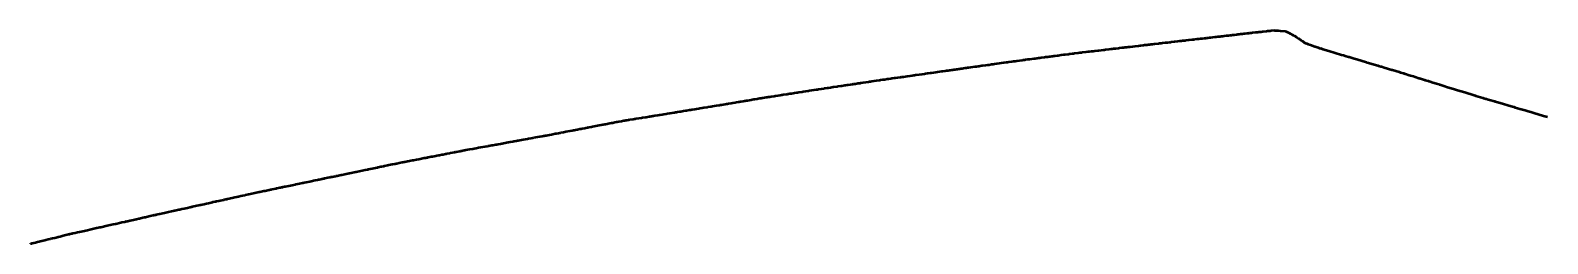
# Model space of a CAD drawing. Header units: metres. Extents: x 599858 to 604770, y 1147743 to 1148052.
# Drawn here: x 599858 to 600482, y 1147943 to 1148031 of the extents above; entities that cross this region are included whole.
import ezdxf

# ---------------------------------------------------------------- set-up
doc = ezdxf.new("R2010")
doc.units = ezdxf.units.M
doc.header["$MEASUREMENT"] = 0
doc.linetypes.add('DGN Style 3', pattern=[126.82203, 90.587164, -36.234866])
doc.layers.add('TF_-_R_TOM_2', color=190, linetype='DGN Style 3', lineweight=53)

msp = doc.modelspace()

# ---------------------------------------------------------------- linework, layer by layer
at = {"layer": 'TF_-_R_TOM_2'}
for points in [[(599858.38, 1147942.74, 30.92), (599858.38, 1147942.75, 30.91), (599858.4, 1147942.75, 30.71), (599858.4, 1147942.75, 30.84), (599858.42, 1147942.76, 30.53), (599858.44, 1147942.76, 30.66), (599858.48, 1147942.77, 30.72), (599858.82, 1147942.85, 30.69), (599859.17, 1147942.94, 30.68), (599860.55, 1147943.28, 30.69), (599861.26, 1147943.46, 30.64), (599861.95, 1147943.63, 30.67), (599862.38, 1147943.73, 30.66), (599864.3, 1147944.21, 30.61), (599864.76, 1147944.32, 30.6), (599864.81, 1147944.33, 30.6), (599865.67, 1147944.55, 30.6), (599866.63, 1147944.78, 30.54), (599866.66, 1147944.79, 30.54), (599866.86, 1147944.84, 30.53), (599867.48, 1147944.99, 30.56), (599868.38, 1147945.22, 30.51), (599868.94, 1147945.36, 30.52), (599869.41, 1147945.47, 30.57), (599869.78, 1147945.56, 30.55), (599869.98, 1147945.61, 30.58), (599870.62, 1147945.77, 30.48), (599871.84, 1147946.07, 30.43), (599872.37, 1147946.2, 30.42), (599874.12, 1147946.64, 30.43), (599874.1761, 1147946.651029, 30.433262), (599874.48, 1147946.72, 30.42), (599874.76, 1147946.78, 30.45), (599875.32, 1147946.91, 30.44), (599875.61, 1147946.97, 30.43), (599875.66, 1147946.98, 30.43), (599875.84, 1147947.02, 30.41), (599876.84, 1147947.25, 30.3), (599877.73, 1147947.45, 30.3), (599878.51, 1147947.62, 30.29), (599880.63, 1147948.1, 30.23), (599881.21, 1147948.23, 30.21), (599881.83, 1147948.37, 30.27), (599881.89, 1147948.38, 30.26), (599882.8, 1147948.59, 30.28), (599882.84, 1147948.59, 30.28), (599885.62, 1147949.22, 30.24), (599885.64, 1147949.22, 30.24), (599885.67, 1147949.23, 30.24), (599886.86, 1147949.49, 30.19), (599887.13, 1147949.56, 30.19), (599887.32, 1147949.6, 30.18), (599887.34, 1147949.6, 30.18), (599889.94, 1147950.19, 30.12), (599889.96, 1147950.19, 30.12), (599892.4, 1147950.74, 30.06), (599892.45, 1147950.75, 30.06), (599892.47, 1147950.76, 30.06), (599893.36, 1147950.95, 30.02), (599893.39, 1147950.96, 30.02), (599893.44, 1147950.97, 30.01), (599895.49, 1147951.43, 29.92), (599895.98, 1147951.54, 29.92), (599897.15, 1147951.8, 29.95), (599897.58, 1147951.9, 29.93), (599897.84, 1147951.96, 29.91), (599898.37, 1147952.08, 29.83), (599899.25, 1147952.28, 29.92), (599899.34, 1147952.3, 29.92), (599900.79, 1147952.62, 29.83), (599901.31, 1147952.74, 29.83), (599901.84, 1147952.86, 29.83), (599902.02, 1147952.9, 29.81), (599903.01, 1147953.12, 29.76), (599903.29, 1147953.18, 29.74), (599904.61, 1147953.48, 29.82), (599905.29, 1147953.63, 29.85), (599905.41, 1147953.66, 29.85), (599905.72, 1147953.73, 29.83), (599907.09, 1147954.04, 29.73), (599907.62, 1147954.16, 29.71), (599908.82, 1147954.42, 29.69), (599909.05, 1147954.48, 29.67), (599909.4, 1147954.56, 29.67), (599909.95, 1147954.68, 29.69), (599910.18, 1147954.73, 29.7), (599910.77, 1147954.86, 29.69), (599911.4, 1147955, 29.6), (599911.55, 1147955.04, 29.66), (599911.56, 1147955.04, 29.656426), (599912.79, 1147955.31, 29.59), (599913.54, 1147955.48, 29.53), (599915.12, 1147955.83, 29.5), (599916.4, 1147956.11, 29.47), (599917.06, 1147956.26, 29.49), (599917.49, 1147956.35, 29.48), (599917.69, 1147956.4, 29.48), (599919.41, 1147956.78, 29.5), (599919.75, 1147956.85, 29.5), (599920.63, 1147957.05, 29.46), (599921.55, 1147957.25, 29.4), (599922.97, 1147957.57, 29.39), (599923.88, 1147957.77, 29.4), (599924.08, 1147957.81, 29.4), (599924.44, 1147957.89, 29.41), (599924.66, 1147957.94, 29.41), (599925.01, 1147958.02, 29.41), (599926.83, 1147958.42, 29.32), (599927.61, 1147958.59, 29.31), (599928.14, 1147958.71, 29.28), (599928.41, 1147958.77, 29.31), (599929.03, 1147958.91, 29.35), (599929.77, 1147959.07, 29.26), (599930.24, 1147959.17, 29.24), (599930.73, 1147959.28, 29.26), (599931.61, 1147959.48, 29.3), (599932.05, 1147959.58, 29.28), (599933.24, 1147959.84, 29.22), (599933.55, 1147959.91, 29.22), (599934.36, 1147960.08, 29.22), (599934.55, 1147960.13, 29.19), (599934.83, 1147960.19, 29.21), (599935.84, 1147960.41, 29.2), (599936.33, 1147960.52, 29.16), (599937.84, 1147960.86, 29.1), (599937.87, 1147960.86, 29.09), (599937.98, 1147960.89, 29.09), (599938.71, 1147961.05, 29.11), (599938.93, 1147961.1, 29.12), (599939.12, 1147961.14, 29.12), (599939.38, 1147961.2, 29.1), (599941.35, 1147961.63, 28.99), (599942.35, 1147961.85, 29.01), (599943.19, 1147962.04, 29.07), (599943.7, 1147962.15, 28.98), (599943.77, 1147962.17, 28.98), (599943.89, 1147962.2, 28.98), (599944.92, 1147962.42, 29.04), (599946.49, 1147962.77, 29.02), (599946.69, 1147962.81, 29.01), (599946.78, 1147962.83, 29.01), (599947.94, 1147963.09, 28.98), (599947.98, 1147963.1, 28.98), (599948.06, 1147963.12, 28.98), (599948.18, 1147963.14, 28.97), (599950.599915, 1147963.683181, 28.976392), (599950.63, 1147963.69, 28.98), (599952.35, 1147964.04, 28.99), (599952.6, 1147964.1, 28.99), (599953.15, 1147964.21, 28.94), (599954.26, 1147964.44, 28.92), (599954.83, 1147964.56, 28.9), (599956.43, 1147964.9, 28.84), (599956.73, 1147964.96, 28.82), (599956.86, 1147964.99, 28.84), (599957.35, 1147965.09, 28.77), (599957.57, 1147965.14, 28.76), (599957.64, 1147965.15, 28.76), (599957.76, 1147965.18, 28.75), (599958.56, 1147965.34, 28.83), (599959.42, 1147965.52, 28.75), (599959.67, 1147965.57, 28.74), (599960.92, 1147965.83, 28.77), (599961.2, 1147965.89, 28.77), (599961.49, 1147965.95, 28.8), (599962.01, 1147966.06, 28.79), (599962.21, 1147966.1, 28.77), (599962.83, 1147966.23, 28.72), (599963.01, 1147966.27, 28.7), (599963.12, 1147966.29, 28.7), (599964.6, 1147966.6, 28.7), (599965.22, 1147966.73, 28.71), (599965.95, 1147966.88, 28.69), (599967.15, 1147967.13, 28.64), (599967.2, 1147967.15, 28.63), (599967.25, 1147967.16, 28.63), (599967.42, 1147967.19, 28.64), (599968.29, 1147967.37, 28.62), (599968.98, 1147967.52, 28.65), (599970.24, 1147967.78, 28.63), (599970.43, 1147967.82, 28.63), (599970.49, 1147967.83, 28.61), (599970.85, 1147967.91, 28.63), (599971.63, 1147968.07, 28.53), (599973.26, 1147968.41, 28.55), (599974.29, 1147968.62, 28.53), (599974.73, 1147968.72, 28.51), (599975.43, 1147968.86, 28.54), (599976.31, 1147969.05, 28.53), (599976.46, 1147969.08, 28.53), (599976.61, 1147969.11, 28.51), (599977.05, 1147969.2, 28.49), (599977.69, 1147969.33, 28.42), (599978.2, 1147969.44, 28.44), (599978.59, 1147969.52, 28.4), (599979.03, 1147969.61, 28.37), (599979.3, 1147969.67, 28.44), (599980.66, 1147969.95, 28.42), (599981.58, 1147970.15, 28.43), (599981.85, 1147970.2, 28.41), (599982.01, 1147970.23, 28.42), (599982.13, 1147970.26, 28.41), (599982.32, 1147970.3, 28.41), (599983.68, 1147970.58, 28.36), (599983.91, 1147970.63, 28.37), (599983.94, 1147970.64, 28.37), (599984.375358, 1147970.733483, 28.381884), (599986.07, 1147971.08, 28.43), (599986.29, 1147971.13, 28.44), (599986.32, 1147971.13, 28.44), (599986.37, 1147971.14, 28.44), (599987.63, 1147971.4, 28.33), (599989.37, 1147971.76, 28.37), (599989.44, 1147971.78, 28.37), (599989.56, 1147971.8, 28.37), (599992.04, 1147972.32, 28.29), (599992.1, 1147972.33, 28.29), (599992.17, 1147972.34, 28.29), (599993.46, 1147972.61, 28.31), (599994.67, 1147972.86, 28.3), (599994.68, 1147972.86, 28.3), (599994.71, 1147972.87, 28.3), (599994.73, 1147972.87, 28.3), (599995.9, 1147973.12, 28.26), (599997.04, 1147973.35, 28.21), (599997.29, 1147973.4, 28.21), (599998.04, 1147973.56, 28.23), (599998.83, 1147973.72, 28.21), (600000.22, 1147974.01, 28.18), (600001, 1147974.17, 28.16), (600001.23, 1147974.22, 28.17), (600002.37, 1147974.45, 28.15), (600002.72, 1147974.53, 28.16), (600002.75, 1147974.53, 28.16), (600003.55, 1147974.7, 28.15), (600003.58, 1147974.7, 28.14), (600003.87, 1147974.76, 28.14), (600005.06, 1147975.01, 28.18), (600005.21, 1147975.04, 28.18), (600005.46, 1147975.09, 28.18), (600005.56, 1147975.11, 28.17), (600005.66, 1147975.14, 28.18), (600007.05, 1147975.42, 28.11), (600007.25, 1147975.46, 28.07), (600008.25, 1147975.67, 28.11), (600008.31, 1147975.68, 28.11), (600008.6, 1147975.74, 28.13), (600008.74, 1147975.77, 28.14), (600008.8, 1147975.79, 28.13), (600008.9, 1147975.81, 28.14), (600009.89, 1147976.01, 28.09), (600011.08, 1147976.26, 28.08), (600011.39, 1147976.32, 28.1), (600011.427942, 1147976.328414, 28.095983), (600011.94, 1147976.43, 28.09), (600012.26, 1147976.49, 28.07), (600013.37, 1147976.7, 28.02), (600013.52, 1147976.73, 28.01), (600015.4, 1147977.1, 27.99), (600015.59, 1147977.13, 27.99), (600015.8, 1147977.17, 27.98), (600017.06, 1147977.42, 27.97), (600017.98, 1147977.59, 27.92), (600019.07, 1147977.8, 27.92), (600020.22, 1147978.03, 27.91), (600020.85, 1147978.15, 27.94), (600021.33, 1147978.24, 27.93), (600021.53, 1147978.28, 27.9), (600021.84, 1147978.34, 27.92), (600022.56, 1147978.48, 27.94), (600023.09, 1147978.58, 27.94), (600023.23, 1147978.61, 27.92), (600023.64, 1147978.69, 27.92), (600024.94, 1147978.94, 27.92), (600025.33, 1147979.01, 27.91), (600026.17, 1147979.17, 27.91), (600026.53, 1147979.24, 27.85), (600027.38, 1147979.41, 27.87), (600027.92, 1147979.51, 27.81), (600028.93, 1147979.71, 27.85), (600029.06, 1147979.73, 27.84), (600029.16, 1147979.75, 27.84), (600029.49, 1147979.81, 27.82), (600030.73, 1147980.05, 27.84), (600030.9, 1147980.09, 27.85), (600031.01, 1147980.11, 27.85), (600032.81, 1147980.45, 27.81), (600033.01, 1147980.49, 27.8), (600033.25, 1147980.54, 27.79), (600034.81, 1147980.84, 27.82), (600034.94, 1147980.87, 27.82), (600035.23, 1147980.92, 27.83), (600035.3, 1147980.93, 27.83), (600035.66, 1147981.01, 27.82), (600036.02, 1147981.07, 27.81), (600036.66, 1147981.2, 27.78), (600036.882087, 1147981.235992, 27.790709), (600036.91, 1147981.25, 27.79), (600037.35, 1147981.33, 27.79), (600038.95, 1147981.62, 27.66), (600039.96, 1147981.8, 27.75), (600040, 1147981.81, 27.74), (600040.15, 1147981.84, 27.74), (600040.73, 1147981.94, 27.73), (600041.51, 1147982.08, 27.67), (600042.55, 1147982.27, 27.67), (600046.14, 1147982.93, 27.62), (600046.39, 1147982.97, 27.6), (600046.61, 1147983.01, 27.61), (600046.78, 1147983.04, 27.6), (600047.33, 1147983.14, 27.62), (600047.96, 1147983.26, 27.57), (600048.02, 1147983.27, 27.57), (600048.42, 1147983.34, 27.58), (600049.67, 1147983.57, 27.6), (600049.89, 1147983.61, 27.61), (600050.05, 1147983.64, 27.6), (600050.51, 1147983.72, 27.61), (600051.55, 1147983.91, 27.54), (600052.16, 1147984.02, 27.54), (600052.38, 1147984.06, 27.54), (600052.73, 1147984.13, 27.55), (600053.51, 1147984.27, 27.55), (600053.98, 1147984.36, 27.55), (600054.65, 1147984.48, 27.54), (600054.8, 1147984.51, 27.54), (600055.56, 1147984.64, 27.53), (600056.53, 1147984.82, 27.45), (600056.67, 1147984.85, 27.43), (600056.94, 1147984.9, 27.45), (600057.27, 1147984.96, 27.53), (600058.05, 1147985.1, 27.52), (600058.39, 1147985.16, 27.48), (600058.51, 1147985.18, 27.48), (600058.76, 1147985.23, 27.49), (600060.16, 1147985.48, 27.46), (600060.82, 1147985.6, 27.46), (600061.75, 1147985.77, 27.49), (600061.83, 1147985.79, 27.48), (600062.58, 1147985.92, 27.42), (600062.65, 1147985.94, 27.42), (600063.03, 1147986.01, 27.43), (600064.17, 1147986.21, 27.48), (600064.96, 1147986.36, 27.43), (600065.14, 1147986.39, 27.45), (600065.21, 1147986.4, 27.45), (600067.63, 1147986.84, 27.37), (600067.76, 1147986.87, 27.37), (600067.83, 1147986.88, 27.36), (600068.59, 1147987.02, 27.31), (600069.150414, 1147987.124952, 27.290285), (600069.31, 1147987.15, 27.28), (600069.51, 1147987.19, 27.26), (600069.72, 1147987.23, 27.27), (600070.32, 1147987.34, 27.39), (600071.7, 1147987.61, 27.38), (600072.43, 1147987.74, 27.33), (600073.03, 1147987.86, 27.26), (600073.05, 1147987.86, 27.26), (600073.08, 1147987.87, 27.26), (600074.04, 1147988.05, 27.35), (600074.5, 1147988.14, 27.33), (600075.34, 1147988.3, 27.3), (600076.07, 1147988.44, 27.28), (600076.21, 1147988.46, 27.28), (600077.36, 1147988.68, 27.32), (600077.91, 1147988.79, 27.33), (600078.44, 1147988.89, 27.31), (600080.1, 1147989.2, 27.31), (600080.95, 1147989.37, 27.25), (600081.5, 1147989.47, 27.3), (600081.84, 1147989.54, 27.18), (600081.85, 1147989.54, 27.18), (600082.36, 1147989.63, 27.3), (600083.03, 1147989.76, 27.18), (600083.17, 1147989.79, 27.18), (600084.13, 1147989.97, 27.25), (600084.67, 1147990.08, 27.25), (600085.11, 1147990.16, 27.24), (600086.19, 1147990.36, 27.24), (600086.61, 1147990.44, 27.21), (600087.43, 1147990.6, 27.22), (600087.62, 1147990.64, 27.21), (600087.94, 1147990.7, 27.22), (600088.88, 1147990.88, 27.24), (600089.22, 1147990.94, 27.23), (600089.31, 1147990.96, 27.23), (600089.97, 1147991.08, 27.18), (600090.64, 1147991.21, 27.18), (600092, 1147991.47, 27.17), (600092.85, 1147991.63, 27.17), (600093.58, 1147991.77, 27.12), (600093.69, 1147991.79, 27.12), (600094.36, 1147991.92, 27.15), (600094.62, 1147991.97, 27.15), (600095.38, 1147992.11, 27.1), (600095.77, 1147992.19, 27.1), (600097.07, 1147992.43, 27.13), (600097.62, 1147992.54, 27.13), (600098.55, 1147992.72, 27.16), (600099.24, 1147992.85, 27.16), (600099.47, 1147992.89, 27.17), (600100.13, 1147993.02, 27.14), (600101.19, 1147993.22, 27.13), (600101.66, 1147993.31, 27.12), (600102.144397, 1147993.395525, 27.117522), (600102.56, 1147993.47, 27.12), (600103.05, 1147993.55, 27.13), (600103.48, 1147993.62, 27.15), (600104.06, 1147993.71, 27.12), (600104.25, 1147993.74, 27.1), (600104.59, 1147993.8, 27.08), (600104.69, 1147993.81, 27.1), (600106.05, 1147994.03, 27.13), (600106.58, 1147994.12, 27.08), (600106.88, 1147994.17, 27.08), (600107.16, 1147994.21, 27.11), (600108.36, 1147994.41, 27.11), (600108.42, 1147994.42, 27.1), (600109.44, 1147994.58, 27.12), (600109.61, 1147994.61, 27.12), (600109.64, 1147994.62, 27.12), (600109.89, 1147994.66, 27.12), (600110.04, 1147994.68, 27.12), (600111.05, 1147994.85, 27.13), (600111.11, 1147994.85, 27.13), (600111.33, 1147994.89, 27.13), (600112.6, 1147995.1, 27.09), (600112.82, 1147995.13, 27.07), (600113.15, 1147995.19, 27.05), (600113.65, 1147995.27, 27.04), (600114.07, 1147995.34, 27.04), (600114.45, 1147995.4, 27.03), (600114.92, 1147995.47, 27.01), (600116.03, 1147995.65, 27), (600116.06, 1147995.66, 27.01), (600116.07, 1147995.66, 27.01), (600116.21, 1147995.68, 27.01), (600116.81, 1147995.78, 27), (600117.17, 1147995.84, 27.02), (600117.9, 1147995.96, 26.97), (600118.61, 1147996.07, 26.96), (600119.76, 1147996.26, 27), (600119.82, 1147996.27, 27), (600120.09, 1147996.31, 27.01), (600121.04, 1147996.47, 26.98), (600121.11, 1147996.48, 26.98), (600121.19, 1147996.49, 26.97), (600122.04, 1147996.63, 27), (600123.02, 1147996.79, 26.95), (600123.23, 1147996.82, 26.99), (600123.52, 1147996.87, 26.96), (600123.86, 1147996.92, 26.9), (600124.2, 1147996.98, 26.9), (600125.16, 1147997.13, 26.86), (600125.32, 1147997.16, 26.86), (600125.6, 1147997.2, 26.86), (600126.66, 1147997.38, 26.86), (600126.86, 1147997.41, 26.87), (600127.62, 1147997.53, 26.88), (600127.92, 1147997.58, 26.87), (600129.13, 1147997.78, 26.87), (600129.24, 1147997.8, 26.86), (600129.37, 1147997.82, 26.86), (600129.81, 1147997.89, 26.88), (600129.98, 1147997.91, 26.89), (600130.44, 1147997.99, 26.89), (600131.42, 1147998.15, 26.88), (600132.07, 1147998.25, 26.87), (600133.07, 1147998.42, 26.84), (600133.49, 1147998.48, 26.83), (600134.32, 1147998.62, 26.8), (600135.08, 1147998.74, 26.78), (600136.55, 1147998.98, 26.76), (600136.72, 1147999.01, 26.75), (600137.841644, 1147999.188846, 26.725136), (600137.9, 1147999.2, 26.72), (600138.05, 1147999.23, 26.72), (600138.61, 1147999.32, 26.72), (600140.28, 1147999.6, 26.72), (600141.51, 1147999.81, 26.74), (600141.78, 1147999.85, 26.71), (600142.36, 1147999.95, 26.72), (600143.01, 1148000.06, 26.76), (600143.82, 1148000.19, 26.78), (600144.34, 1148000.28, 26.77), (600144.75, 1148000.35, 26.74), (600145.21, 1148000.43, 26.74), (600146.27, 1148000.6, 26.73), (600146.92, 1148000.71, 26.7), (600148.06, 1148000.9, 26.69), (600148.28, 1148000.94, 26.69), (600148.49, 1148000.98, 26.7), (600149.24, 1148001.1, 26.72), (600149.76, 1148001.19, 26.71), (600149.91, 1148001.21, 26.7), (600150.07, 1148001.24, 26.71), (600150.45, 1148001.31, 26.67), (600151.29, 1148001.45, 26.66), (600151.82, 1148001.54, 26.71), (600152, 1148001.57, 26.7), (600152.43, 1148001.64, 26.69), (600152.86, 1148001.71, 26.66), (600152.95, 1148001.73, 26.66), (600154.48, 1148001.98, 26.63), (600154.99, 1148002.07, 26.62), (600155.62, 1148002.17, 26.61), (600156.01, 1148002.24, 26.63), (600157.04, 1148002.41, 26.62), (600157.34, 1148002.46, 26.61), (600158.11, 1148002.59, 26.63), (600158.81, 1148002.71, 26.64), (600158.92, 1148002.73, 26.61), (600159.23, 1148002.78, 26.62), (600159.26, 1148002.78, 26.62), (600160.610771, 1148003.011711, 26.630331), (600160.86, 1148003.05, 26.63), (600161.07, 1148003.08, 26.62), (600161.52, 1148003.15, 26.62), (600162.13, 1148003.24, 26.61), (600162.68, 1148003.33, 26.56), (600162.88, 1148003.36, 26.58), (600163.98, 1148003.53, 26.62), (600164.33, 1148003.58, 26.61), (600164.66, 1148003.64, 26.59), (600165.58, 1148003.78, 26.54), (600166.47, 1148003.92, 26.55), (600167.02, 1148004, 26.55), (600167.18, 1148004.02, 26.56), (600167.59, 1148004.09, 26.51), (600167.83, 1148004.13, 26.51), (600169.01, 1148004.31, 26.51), (600169.28, 1148004.35, 26.5), (600169.52, 1148004.39, 26.53), (600169.81, 1148004.43, 26.54), (600170.4, 1148004.52, 26.49), (600171.08, 1148004.63, 26.47), (600171.79, 1148004.74, 26.48), (600172.27, 1148004.81, 26.42), (600173.21, 1148004.96, 26.47), (600173.5, 1148005, 26.46), (600173.61, 1148005.02, 26.48), (600174.06, 1148005.09, 26.43), (600175.4, 1148005.29, 26.51), (600175.91, 1148005.37, 26.51), (600175.96, 1148005.38, 26.5), (600177.97, 1148005.69, 26.45), (600178.04, 1148005.7, 26.45), (600178.14, 1148005.72, 26.45), (600178.22, 1148005.73, 26.46), (600178.31, 1148005.74, 26.46), (600179.43, 1148005.92, 26.47), (600181.31, 1148006.21, 26.43), (600181.56, 1148006.25, 26.42), (600181.73, 1148006.27, 26.43), (600182.24, 1148006.35, 26.43), (600183.46, 1148006.54, 26.45), (600184.384765, 1148006.684729, 26.461791), (600184.49, 1148006.7, 26.46), (600184.88, 1148006.75, 26.45), (600185.88, 1148006.9, 26.45), (600186.3, 1148006.96, 26.45), (600187.16, 1148007.09, 26.45), (600188.16, 1148007.24, 26.43), (600188.53, 1148007.3, 26.43), (600189.69, 1148007.47, 26.39), (600189.99, 1148007.51, 26.39), (600190.05, 1148007.52, 26.39), (600191.29, 1148007.7, 26.39), (600191.42, 1148007.72, 26.39), (600191.76, 1148007.77, 26.38), (600192.95, 1148007.95, 26.32), (600193.1, 1148007.97, 26.33), (600193.28, 1148008, 26.35), (600193.93, 1148008.09, 26.35), (600194.33, 1148008.15, 26.34), (600196.31, 1148008.45, 26.31), (600196.59, 1148008.49, 26.31), (600197.39, 1148008.61, 26.33), (600197.91, 1148008.68, 26.32), (600198.38, 1148008.75, 26.31), (600198.44, 1148008.76, 26.31), (600198.67, 1148008.8, 26.32), (600199.23, 1148008.88, 26.33), (600199.26, 1148008.88, 26.33), (600199.56, 1148008.93, 26.31), (600200.49, 1148009.07, 26.32), (600200.52, 1148009.07, 26.32), (600202.67, 1148009.39, 26.24), (600203.12, 1148009.46, 26.25), (600203.36, 1148009.49, 26.31), (600203.57, 1148009.52, 26.31), (600204.03, 1148009.59, 26.32), (600205.02, 1148009.74, 26.28), (600206.06, 1148009.89, 26.3), (600207.09, 1148010.05, 26.28), (600207.45, 1148010.1, 26.24), (600207.7, 1148010.14, 26.23), (600208.63, 1148010.27, 26.25), (600209.24, 1148010.36, 26.24), (600209.42, 1148010.39, 26.25), (600210.45, 1148010.54, 26.22), (600210.88, 1148010.61, 26.22), (600211.1, 1148010.64, 26.21), (600211.91, 1148010.76, 26.18), (600211.92, 1148010.76, 26.17), (600211.93, 1148010.76, 26.18), (600212.249725, 1148010.806369, 26.191487), (600212.57, 1148010.85, 26.21), (600213.33, 1148010.96, 26.2), (600213.84, 1148011.03, 26.2), (600214.78, 1148011.17, 26.19), (600216, 1148011.34, 26.18), (600216.22, 1148011.37, 26.17), (600216.33, 1148011.39, 26.18), (600217.09, 1148011.49, 26.18), (600218.55, 1148011.7, 26.09), (600218.56, 1148011.7, 26.09), (600218.67, 1148011.72, 26.09), (600219.83, 1148011.88, 26.15), (600220.65, 1148012, 26.12), (600221.29, 1148012.09, 26.11), (600221.39, 1148012.1, 26.11), (600221.65, 1148012.14, 26.13), (600222.09, 1148012.2, 26.15), (600222.29, 1148012.23, 26.12), (600223.54, 1148012.4, 26.02), (600224.73, 1148012.57, 26), (600225.78, 1148012.72, 26.09), (600226.13, 1148012.77, 26.07), (600226.92, 1148012.88, 26.09), (600227.24, 1148012.92, 26.1), (600228.25, 1148013.07, 26.04), (600228.6, 1148013.12, 26.05), (600229.59, 1148013.26, 26.07), (600229.62, 1148013.26, 26.07), (600230.32, 1148013.36, 26.06), (600231.02, 1148013.46, 26.08), (600231.25, 1148013.49, 26.08), (600232.04, 1148013.6, 26.06), (600232.79, 1148013.71, 26.05), (600233.24, 1148013.77, 26.06), (600234.27, 1148013.92, 26.07), (600234.76, 1148013.99, 26.03), (600235.06, 1148014.03, 26.05), (600235.41, 1148014.08, 26.05), (600236.05, 1148014.17, 26.05), (600236.26, 1148014.2, 26.05), (600236.91, 1148014.29, 26.02), (600237.37, 1148014.35, 26), (600237.75, 1148014.41, 26.01), (600238.38, 1148014.5, 26.01), (600238.83, 1148014.56, 26.01), (600239.11082, 1148014.597432, 26.023453), (600239.26, 1148014.62, 26.03), (600239.76, 1148014.69, 26.03), (600240.3, 1148014.77, 26.02), (600240.69, 1148014.82, 26.03), (600241.25, 1148014.9, 26.02), (600241.69, 1148014.96, 26.01), (600242.48, 1148015.07, 26), (600242.96, 1148015.14, 25.99), (600243.39, 1148015.2, 26.01), (600243.94, 1148015.27, 26.01), (600244.77, 1148015.39, 26.01), (600246.48, 1148015.63, 25.94), (600246.96, 1148015.69, 25.94), (600247.03, 1148015.7, 25.94), (600247.78, 1148015.81, 25.91), (600248.01, 1148015.84, 25.89), (600248.13, 1148015.86, 25.9), (600248.24, 1148015.87, 25.91), (600248.58, 1148015.92, 25.91), (600249.29, 1148016.02, 25.93), (600249.37, 1148016.03, 25.93), (600249.44, 1148016.04, 25.93), (600249.56, 1148016.05, 25.93), (600250.89, 1148016.24, 25.92), (600251.74, 1148016.36, 25.91), (600252.07, 1148016.4, 25.89), (600252.25, 1148016.43, 25.92), (600253.25, 1148016.57, 25.96), (600253.43, 1148016.59, 25.88), (600253.99, 1148016.67, 25.91), (600254.54, 1148016.75, 25.84), (600254.57, 1148016.75, 25.84), (600254.62, 1148016.76, 25.84), (600255.37, 1148016.86, 25.87), (600255.52, 1148016.88, 25.87), (600258.25, 1148017.26, 25.82), (600258.33, 1148017.27, 25.82), (600258.34, 1148017.28, 25.82), (600258.38, 1148017.28, 25.82), (600258.41, 1148017.29, 25.82), (600259.38, 1148017.42, 25.88), (600259.81, 1148017.48, 25.89), (600260.3, 1148017.55, 25.88), (600261.54, 1148017.72, 25.82), (600261.56, 1148017.72, 25.83), (600262.34, 1148017.83, 25.9), (600262.57, 1148017.86, 25.88), (600262.99, 1148017.92, 25.86), (600263.62, 1148018.01, 25.88), (600264.76, 1148018.17, 25.87), (600265.97, 1148018.34, 25.88), (600266.060656, 1148018.35496, 25.87767), (600267.04, 1148018.48, 25.85), (600267.22, 1148018.5, 25.87), (600268.21, 1148018.63, 25.85), (600268.36, 1148018.65, 25.88), (600268.64, 1148018.69, 25.82), (600268.85, 1148018.72, 25.81), (600268.99, 1148018.73, 25.79), (600270.71, 1148018.96, 25.77), (600271.17, 1148019.02, 25.78), (600271.91, 1148019.12, 25.85), (600272.05, 1148019.14, 25.88), (600272.59, 1148019.21, 25.81), (600272.87, 1148019.24, 25.83), (600273.12, 1148019.28, 25.81), (600273.16, 1148019.28, 25.81), (600273.68, 1148019.35, 25.89), (600275.08, 1148019.53, 25.89), (600275.48, 1148019.59, 25.89), (600276.45, 1148019.71, 25.84), (600276.98, 1148019.78, 25.87), (600277.26, 1148019.82, 25.87), (600277.39, 1148019.84, 25.87), (600278.07, 1148019.93, 25.85), (600278.43, 1148019.97, 25.85), (600278.82, 1148020.02, 25.83), (600279.4, 1148020.1, 25.84), (600280.42, 1148020.23, 25.85), (600280.64, 1148020.26, 25.86), (600281.84, 1148020.42, 25.86), (600282.03, 1148020.44, 25.85), (600283.03, 1148020.58, 25.83), (600283.27, 1148020.61, 25.84), (600283.53, 1148020.64, 25.84), (600284.82, 1148020.81, 25.88), (600285.15, 1148020.85, 25.87), (600285.37, 1148020.88, 25.86), (600285.62, 1148020.92, 25.82), (600286.48, 1148021.03, 25.85), (600286.6, 1148021.04, 25.85), (600286.84, 1148021.07, 25.83), (600286.87, 1148021.08, 25.83), (600287.408141, 1148021.153214, 25.839954), (600287.47, 1148021.16, 25.84), (600288.79, 1148021.31, 25.8), (600289.57, 1148021.4, 25.79), (600290.28, 1148021.49, 25.84), (600290.46, 1148021.51, 25.83), (600290.59, 1148021.52, 25.82), (600292.11, 1148021.7, 25.78), (600292.9, 1148021.8, 25.76), (600293.03, 1148021.81, 25.77), (600293.45, 1148021.86, 25.8), (600294.27, 1148021.96, 25.84), (600294.98, 1148022.04, 25.79), (600295.7, 1148022.13, 25.79), (600295.81, 1148022.14, 25.78), (600296.97, 1148022.28, 25.76), (600297.1, 1148022.29, 25.76), (600297.37, 1148022.32, 25.76), (600299.37, 1148022.56, 25.83), (600299.62, 1148022.59, 25.83), (600300.04, 1148022.64, 25.84), (600301.6, 1148022.82, 25.82), (600301.63, 1148022.83, 25.83), (600302.38, 1148022.91, 25.87), (600302.59, 1148022.94, 25.86), (600302.79, 1148022.96, 25.86), (600303.35, 1148023.03, 25.83), (600303.71, 1148023.07, 25.83), (600304.3, 1148023.14, 25.84), (600305.42, 1148023.27, 25.83), (600305.81, 1148023.32, 25.74), (600305.98, 1148023.34, 25.72), (600306, 1148023.34, 25.73), (600306.99, 1148023.46, 25.82), (600307.65, 1148023.53, 25.84), (600308.02, 1148023.58, 25.83), (600308.9, 1148023.68, 25.75), (600309.46, 1148023.75, 25.71), (600310.17, 1148023.83, 25.8), (600311.25, 1148023.96, 25.81), (600312.27, 1148024.08, 25.78), (600313.48, 1148024.22, 25.78), (600313.65, 1148024.24, 25.81), (600314.34, 1148024.32, 25.73), (600314.46, 1148024.34, 25.72), (600314.5, 1148024.34, 25.72), (600314.59, 1148024.35, 25.71), (600315.55, 1148024.47, 25.77), (600315.7, 1148024.48, 25.75), (600316.15, 1148024.54, 25.76), (600316.516408, 1148024.575143, 25.765118), (600316.59, 1148024.59, 25.77), (600317.16, 1148024.65, 25.73), (600317.48, 1148024.69, 25.77), (600318.12, 1148024.76, 25.72), (600318.35, 1148024.79, 25.75), (600318.47, 1148024.8, 25.71), (600318.6, 1148024.82, 25.71), (600318.85, 1148024.85, 25.71), (600319.43, 1148024.91, 25.78), (600320.1, 1148024.99, 25.75), (600320.34, 1148025.01, 25.76), (600321.72, 1148025.17, 25.76), (600322.04, 1148025.21, 25.74), (600322.16, 1148025.22, 25.74), (600322.55, 1148025.27, 25.74), (600322.94, 1148025.31, 25.75), (600323.55, 1148025.38, 25.72), (600324.54, 1148025.49, 25.71), (600325.54, 1148025.61, 25.72), (600325.66, 1148025.62, 25.71), (600326.5, 1148025.71, 25.78), (600326.72, 1148025.74, 25.79), (600327, 1148025.77, 25.8), (600327.21, 1148025.8, 25.8), (600328.29, 1148025.92, 25.77), (600328.34, 1148025.92, 25.77), (600328.47, 1148025.94, 25.77), (600328.6, 1148025.95, 25.77), (600329.81, 1148026.09, 25.77), (600330.59, 1148026.18, 25.81), (600330.86, 1148026.21, 25.81), (600331.27, 1148026.26, 25.78), (600331.72, 1148026.31, 25.76), (600332.16, 1148026.36, 25.77), (600332.58, 1148026.41, 25.8), (600332.75, 1148026.43, 25.8), (600332.81, 1148026.43, 25.8), (600333.1, 1148026.47, 25.81), (600334.16, 1148026.59, 25.8), (600334.5, 1148026.62, 25.8), (600335.57, 1148026.75, 25.81), (600336.35, 1148026.84, 25.83), (600336.68, 1148026.87, 25.72), (600336.72, 1148026.88, 25.72), (600337.77, 1148027, 25.78), (600338.39, 1148027.07, 25.73), (600339.09, 1148027.15, 25.68), (600339.19, 1148027.16, 25.7), (600339.92, 1148027.24, 25.78), (600340.8, 1148027.34, 25.79), (600340.89, 1148027.35, 25.79), (600341.04, 1148027.37, 25.76), (600341.24, 1148027.39, 25.77), (600341.52, 1148027.42, 25.79), (600342.13, 1148027.49, 25.79), (600342.86, 1148027.58, 25.76), (600343.23, 1148027.62, 25.75), (600343.35, 1148027.63, 25.74), (600344.14, 1148027.72, 25.75), (600345.17, 1148027.84, 25.76), (600345.358943, 1148027.857466, 25.749249), (600345.55, 1148027.88, 25.74), (600346.24, 1148027.96, 25.75), (600346.75, 1148028.02, 25.73), (600347.22, 1148028.08, 25.8), (600347.54, 1148028.12, 25.79), (600348.33, 1148028.21, 25.82), (600348.9, 1148028.28, 25.78), (600349.75, 1148028.38, 25.77), (600350.56, 1148028.48, 25.75), (600351.29, 1148028.56, 25.73), (600351.87, 1148028.63, 25.82), (600352.12, 1148028.66, 25.83), (600352.48, 1148028.7, 25.82), (600353.06, 1148028.77, 25.73), (600353.85, 1148028.86, 25.83), (600354.09, 1148028.89, 25.84), (600354.18, 1148028.9, 25.84), (600354.28, 1148028.92, 25.85), (600355.03, 1148029, 25.83), (600355.57, 1148029.07, 25.82), (600356.43, 1148029.17, 25.73), (600356.94, 1148029.23, 25.76), (600357.42, 1148029.29, 25.77), (600357.525482, 1148029.297608, 25.77486), (600358.3, 1148029.38, 25.79), (600358.49, 1148029.4, 25.82), (600358.9, 1148029.45, 25.82), (600359.26, 1148029.49, 25.81), (600360.02, 1148029.57, 25.82), (600360.48, 1148029.62, 25.84), (600361.75, 1148029.76, 25.9), (600361.92, 1148029.78, 25.89), (600362.11, 1148029.8, 25.88), (600362.61, 1148029.85, 25.82), (600363.14, 1148029.91, 25.86), (600363.19, 1148029.92, 25.86), (600363.97, 1148030, 25.74), (600364.6, 1148030.07, 25.78), (600364.92, 1148030.11, 25.76), (600366.22, 1148030.25, 25.76), (600366.59, 1148030.29, 25.77), (600367.59, 1148030.4, 25.82), (600367.79, 1148030.42, 25.82), (600367.94, 1148030.44, 25.83), (600368.24, 1148030.47, 25.84), (600369.235253, 1148030.575679, 25.822764), (600369.3, 1148030.58, 25.82), (600369.63, 1148030.55, 25.79), (600370.01, 1148030.52, 25.77), (600370.19, 1148030.5, 25.74), (600370.34, 1148030.49, 25.73), (600370.67, 1148030.46, 25.75), (600371.07, 1148030.43, 25.71), (600371.78, 1148030.37, 25.66), (600371.86, 1148030.37, 25.63), (600374.054001, 1148030.194873, 25.431458), (600374.19, 1148030.12, 25.38), (600374.24, 1148030.1, 25.37), (600374.35, 1148030.04, 25.3), (600374.87, 1148029.78, 25.03), (600374.98, 1148029.72, 25.01), (600375.11, 1148029.66, 25.02), (600375.46, 1148029.49, 24.93), (600375.56, 1148029.43, 24.92), (600375.72, 1148029.35, 24.87), (600375.9, 1148029.26, 24.85), (600375.97, 1148029.23, 24.8), (600376.57, 1148028.93, 25.02), (600376.65, 1148028.89, 25.02), (600377.17, 1148028.63, 25.12), (600377.39, 1148028.52, 25.23), (600377.792656, 1148028.315585, 25.325205), (600377.81, 1148028.31, 25.33), (600378.19, 1148028.05, 25.34), (600378.45, 1148027.87, 25.28), (600378.59, 1148027.77, 25.28), (600379.34, 1148027.26, 25.34), (600380.11, 1148026.73, 25.31), (600380.38, 1148026.54, 25.29), (600380.41, 1148026.53, 25.29), (600380.5, 1148026.46, 25.28), (600380.97, 1148026.14, 25.28), (600381.320108, 1148025.904226, 25.26507)], [(600381.32, 1148025.9, 25.265242), (600381.76, 1148025.6, 25.25), (600382.03, 1148025.42, 25.26), (600382.18728, 1148025.309474, 25.27405), (600382.76, 1148025.11, 25.31), (600383.28, 1148024.93, 25.31), (600384.35, 1148024.55, 25.26), (600386.14, 1148023.92, 25.21), (600386.17, 1148023.91, 25.21), (600387.48, 1148023.45, 24.97), (600388.030742, 1148023.256837, 24.9506), (600388.38, 1148023.16, 24.94), (600389.37, 1148022.86, 24.81), (600391.84, 1148022.12, 24.62), (600397.08, 1148020.54, 24.4), (600397.85, 1148020.31, 24.33), (600399.02, 1148019.96, 24.28), (600399.94, 1148019.68, 24.27), (600400.2, 1148019.6, 24.26), (600402.3, 1148018.97, 24), (600403.4, 1148018.64, 23.94), (600407.31, 1148017.47, 23.65), (600407.51, 1148017.41, 23.63), (600407.6, 1148017.38, 23.63), (600411.93, 1148016.08, 23.41), (600412.24, 1148015.99, 23.4), (600413.15, 1148015.71, 23.36), (600413.45, 1148015.62, 23.29), (600413.83, 1148015.51, 23.18), (600413.93, 1148015.48, 23.18), (600414.57, 1148015.29, 23.13), (600417.72, 1148014.34, 23.07), (600417.97, 1148014.26, 23.06), (600418.02, 1148014.25, 23.05), (600418.05, 1148014.24, 23.05), (600420.69, 1148013.45, 22.8), (600421.252358, 1148013.275569, 22.783991), (600422.44, 1148012.91, 22.75), (600422.81, 1148012.79, 22.74), (600423.14, 1148012.69, 22.72), (600423.29, 1148012.64, 22.72), (600424.9, 1148012.14, 22.59), (600425.45, 1148011.97, 22.55), (600426.55, 1148011.63, 22.57), (600427.36, 1148011.37, 22.5), (600428.86, 1148010.91, 22.38), (600429.05, 1148010.85, 22.37), (600429.27, 1148010.78, 22.36), (600429.53, 1148010.7, 22.44), (600429.59, 1148010.68, 22.45), (600429.7, 1148010.64, 22.46), (600429.86, 1148010.6, 22.42), (600430.28, 1148010.47, 22.3), (600430.51, 1148010.39, 22.29), (600430.8, 1148010.3, 22.27), (600431.4, 1148010.12, 22.22), (600432.59, 1148009.74, 22.17), (600432.96, 1148009.63, 22.12), (600433.51, 1148009.46, 22.14), (600434.53, 1148009.14, 22.1), (600436.09, 1148008.66, 22.03), (600436.96, 1148008.38, 21.92), (600437.22, 1148008.3, 21.9), (600437.46, 1148008.23, 21.89), (600437.79, 1148008.12, 21.9), (600439.09, 1148007.72, 21.84), (600440.65, 1148007.23, 21.76), (600443.04, 1148006.49, 21.71), (600444.67, 1148005.98, 21.63), (600447.65, 1148005.05, 21.51), (600451.53, 1148003.84, 21.33), (600452.01, 1148003.69, 21.31), (600452.18, 1148003.64, 21.29), (600453.144604, 1148003.336892, 21.274394), (600455.13, 1148002.76, 21.24), (600455.42, 1148002.67, 21.26), (600455.89, 1148002.53, 21.34), (600455.92, 1148002.52, 21.33), (600456.09, 1148002.47, 21.28), (600456.31, 1148002.41, 21.2), (600456.59, 1148002.32, 21.2), (600457.29, 1148002.12, 21.17), (600458.37, 1148001.8, 21.13), (600459.31, 1148001.52, 21.1), (600459.83, 1148001.37, 21.09), (600460.14, 1148001.28, 21.12), (600461.29, 1148000.94, 21.18), (600463.62, 1148000.26, 21.08), (600465.31, 1147999.76, 21.09), (600466.73, 1147999.34, 21.12), (600467.78, 1147999.03, 21.15), (600468.37, 1147998.86, 21.14), (600470.32, 1147998.28, 21.13), (600472.51, 1147997.64, 21.12), (600473.73, 1147997.28, 21.12), (600474.78, 1147996.97, 21.12), (600476.11, 1147996.58, 21.13), (600480.05, 1147995.42, 21.13), (600480.52, 1147995.28, 21.13), (600481.73, 1147994.93, 21.11)]]:
    msp.add_polyline3d(points, dxfattribs=at)

doc.saveas('drawing.dxf')
